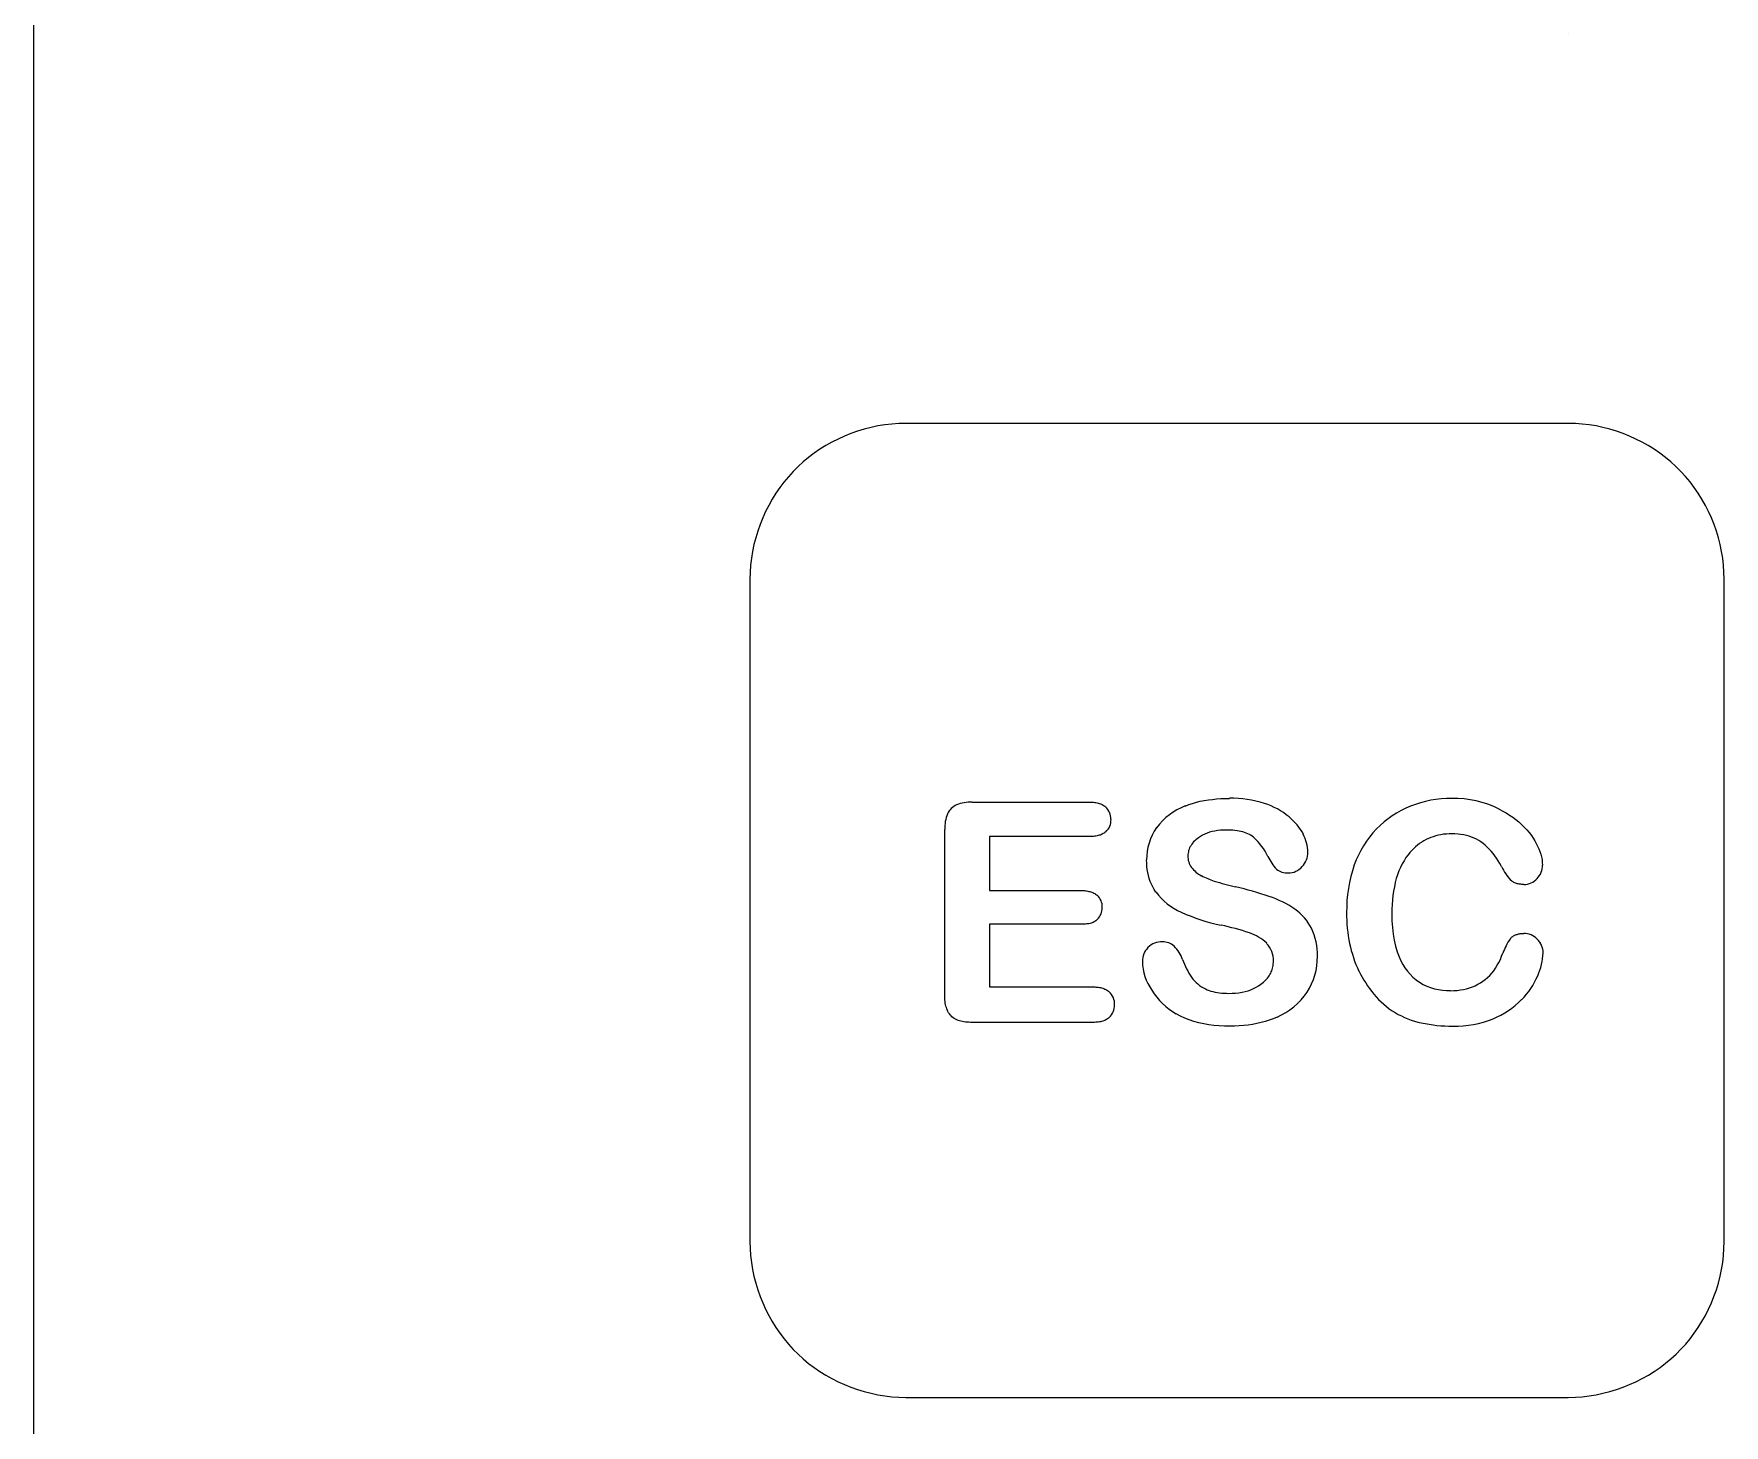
# Model space of a CAD drawing. Extents: x 0 to 171, y 0 to 414.
# Drawn here: x 61.04 to 78.29, y 291 to 305.21 of the extents above; entities that cross this region are included whole.
import ezdxf

# ---------------------------------------------------------------- set-up
doc = ezdxf.new("R2010")
doc.units = 0
doc.layers.add('-15N-THT. THIẾT BỊ ĐÓNG MỞ', color=40, linetype='CONTINUOUS')

# ---------------------------------------------------------------- blocks, each defined once
blk = doc.blocks.new('06 - N - SC VSD ATV630U75~D11N4')
at = {"layer": '-15N-THT. THIẾT BỊ ĐÓNG MỞ'}
for p, q in [((-24.458, 53.763), (-24.458, 165.215)), ((-8.799, 98.254), (-8.799, 98.254)), ((-16.051, 94.198), (-16.119, 94.174)), ((-15.983, 94.219), (-16.051, 94.198)), ((-15.914, 94.237), (-15.983, 94.219)), ((-15.844, 94.251), (-15.914, 94.237)), ((-15.773, 94.263), (-15.844, 94.251)), ((-15.702, 94.271), (-15.773, 94.263)), ((-15.631, 94.276), (-15.702, 94.271)), ((-15.56, 94.278), (-15.631, 94.276)), ((-15.56, 94.278), (-15.56, 94.278)), ((-8.799, 94.278), (-15.56, 94.278)), ((-8.799, 94.278), (-8.799, 94.278)), ((-8.727, 94.276), (-8.799, 94.278)), ((-8.656, 94.271), (-8.727, 94.276)), ((-8.585, 94.263), (-8.656, 94.271)), ((-8.515, 94.251), (-8.585, 94.263)), ((-8.445, 94.236), (-8.515, 94.251)), ((-8.376, 94.219), (-8.445, 94.236)), ((-8.307, 94.198), (-8.376, 94.219)), ((-8.24, 94.174), (-8.307, 94.198)), ((-16.437, 94.013), (-16.495, 93.972)), ((-16.376, 94.051), (-16.437, 94.013)), ((-16.314, 94.086), (-16.376, 94.051)), ((-16.25, 94.118), (-16.314, 94.086)), ((-16.185, 94.148), (-16.25, 94.118)), ((-16.119, 94.174), (-16.185, 94.148)), ((-8.173, 94.148), (-8.24, 94.174)), ((-8.108, 94.118), (-8.173, 94.148)), ((-8.045, 94.086), (-8.108, 94.118)), ((-7.983, 94.051), (-8.045, 94.086)), ((-7.922, 94.013), (-7.983, 94.051)), ((-7.864, 93.973), (-7.922, 94.013)), ((-16.607, 93.884), (-16.659, 93.836)), ((-16.552, 93.929), (-16.607, 93.884)), ((-16.495, 93.972), (-16.552, 93.929)), ((-7.807, 93.93), (-7.864, 93.973)), ((-7.752, 93.885), (-7.807, 93.93)), ((-7.7, 93.837), (-7.752, 93.885)), ((-16.803, 93.679), (-16.845, 93.622)), ((-16.757, 93.733), (-16.803, 93.679)), ((-16.71, 93.786), (-16.757, 93.733)), ((-16.659, 93.836), (-16.71, 93.786)), ((-7.65, 93.787), (-7.7, 93.837)), ((-7.602, 93.734), (-7.65, 93.787)), ((-7.556, 93.68), (-7.602, 93.734)), ((-7.513, 93.623), (-7.556, 93.68)), ((-16.923, 93.503), (-16.958, 93.441)), ((-16.886, 93.564), (-16.923, 93.503)), ((-16.845, 93.622), (-16.886, 93.564)), ((-7.473, 93.564), (-7.513, 93.623)), ((-7.435, 93.503), (-7.473, 93.564)), ((-7.4, 93.441), (-7.435, 93.503)), ((-16.991, 93.377), (-17.02, 93.312)), ((-16.958, 93.441), (-16.991, 93.377)), ((-7.368, 93.378), (-7.4, 93.441)), ((-7.338, 93.312), (-7.368, 93.378)), ((-17.07, 93.179), (-17.091, 93.11)), ((-17.047, 93.246), (-17.07, 93.179)), ((-17.02, 93.312), (-17.047, 93.246)), ((-7.311, 93.246), (-7.338, 93.312)), ((-7.288, 93.179), (-7.311, 93.246)), ((-7.267, 93.11), (-7.288, 93.179)), ((-17.109, 93.041), (-17.124, 92.971)), ((-17.091, 93.11), (-17.109, 93.041)), ((-7.249, 93.041), (-7.267, 93.11)), ((-7.234, 92.971), (-7.249, 93.041)), ((-17.144, 92.83), (-17.149, 92.758)), ((-17.135, 92.901), (-17.144, 92.83)), ((-17.124, 92.971), (-17.135, 92.901)), ((-7.223, 92.901), (-7.234, 92.971)), ((-7.215, 92.83), (-7.223, 92.901)), ((-7.21, 92.758), (-7.215, 92.83)), ((-17.149, 92.758), (-17.15, 92.687)), ((-17.15, 92.687), (-17.15, 92.687)), ((-17.15, 92.687), (-17.15, 85.926)), ((-7.208, 92.687), (-7.21, 92.758)), ((-7.208, 92.687), (-7.208, 92.687)), ((-7.208, 85.926), (-7.208, 92.687)), ((-14.883, 90.412), (-13.68, 90.412)), ((-14.883, 90.412), (-14.883, 90.412)), ((-13.68, 90.412), (-13.668, 90.411)), ((-13.68, 90.412), (-13.68, 90.412)), ((-13.668, 90.411), (-13.655, 90.411)), ((-13.655, 90.411), (-13.643, 90.41)), ((-13.643, 90.41), (-13.631, 90.409)), ((-13.631, 90.409), (-13.619, 90.407)), ((-13.619, 90.407), (-13.607, 90.405)), ((-13.607, 90.405), (-13.596, 90.402)), ((-13.596, 90.402), (-13.585, 90.399)), ((-13.585, 90.399), (-13.574, 90.395)), ((-13.574, 90.395), (-13.564, 90.391)), ((-13.564, 90.391), (-13.554, 90.386)), ((-12.671, 90.386), (-12.633, 90.399)), ((-12.633, 90.399), (-12.594, 90.41)), ((-12.594, 90.41), (-12.554, 90.42)), ((-12.554, 90.42), (-12.514, 90.428)), ((-12.514, 90.428), (-12.472, 90.435)), ((-12.472, 90.435), (-12.431, 90.44)), ((-12.431, 90.44), (-12.388, 90.445)), ((-12.388, 90.445), (-12.345, 90.448)), ((-12.345, 90.448), (-12.301, 90.449)), ((-12.301, 90.449), (-12.257, 90.45)), ((-12.257, 90.45), (-12.257, 90.45)), ((-11.9, 90.398), (-11.9, 90.398)), ((-9.989, 90.45), (-9.989, 90.45)), ((-15.133, 90.292), (-15.133, 90.292)), ((-15.042, 90.382), (-15.042, 90.382)), ((-13.554, 90.386), (-13.545, 90.381)), ((-13.545, 90.381), (-13.536, 90.375)), ((-13.536, 90.375), (-13.527, 90.369)), ((-13.527, 90.369), (-13.519, 90.363)), ((-13.519, 90.363), (-13.519, 90.363)), ((-13.466, 90.237), (-13.466, 90.237)), ((-12.708, 90.372), (-12.671, 90.386)), ((-12.708, 90.372), (-12.708, 90.372)), ((-11.649, 90.261), (-11.649, 90.261)), ((-10.41, 90.37), (-10.41, 90.37)), ((-9.503, 90.34), (-9.467, 90.321)), ((-9.503, 90.34), (-9.503, 90.34)), ((-9.467, 90.321), (-9.432, 90.301)), ((-9.432, 90.301), (-9.398, 90.28)), ((-9.398, 90.28), (-9.366, 90.257)), ((-9.366, 90.257), (-9.334, 90.234)), ((-9.334, 90.234), (-9.304, 90.21)), ((-15.162, 88.442), (-15.162, 90.132)), ((-15.162, 90.132), (-15.162, 90.132)), ((-13.68, 90.06), (-14.706, 90.06)), ((-14.706, 90.06), (-14.706, 89.508)), ((-14.706, 90.06), (-14.706, 90.06)), ((-13.668, 90.061), (-13.68, 90.06)), ((-13.68, 90.06), (-13.68, 90.06)), ((-13.655, 90.061), (-13.668, 90.061)), ((-13.643, 90.062), (-13.655, 90.061)), ((-13.631, 90.063), (-13.643, 90.062)), ((-13.619, 90.065), (-13.631, 90.063)), ((-13.607, 90.067), (-13.619, 90.065)), ((-13.596, 90.07), (-13.607, 90.067)), ((-13.585, 90.073), (-13.596, 90.07)), ((-13.574, 90.076), (-13.585, 90.073)), ((-13.564, 90.08), (-13.574, 90.076)), ((-13.554, 90.085), (-13.564, 90.08)), ((-13.545, 90.09), (-13.554, 90.085)), ((-13.536, 90.095), (-13.545, 90.09)), ((-13.527, 90.101), (-13.536, 90.095)), ((-13.519, 90.108), (-13.527, 90.101)), ((-13.519, 90.108), (-13.519, 90.108)), ((-13.001, 90.151), (-13.001, 90.151)), ((-12.573, 90.048), (-12.586, 90.038)), ((-12.553, 90.062), (-12.573, 90.048)), ((-12.573, 90.048), (-12.573, 90.048)), ((-12.531, 90.074), (-12.553, 90.062)), ((-12.508, 90.085), (-12.531, 90.074)), ((-12.484, 90.095), (-12.508, 90.085)), ((-12.459, 90.104), (-12.484, 90.095)), ((-12.432, 90.111), (-12.459, 90.104)), ((-12.405, 90.116), (-12.432, 90.111)), ((-12.377, 90.121), (-12.405, 90.116)), ((-12.348, 90.124), (-12.377, 90.121)), ((-12.318, 90.126), (-12.348, 90.124)), ((-12.288, 90.126), (-12.318, 90.126)), ((-12.265, 90.126), (-12.288, 90.126)), ((-12.288, 90.126), (-12.288, 90.126)), ((-12.243, 90.125), (-12.265, 90.126)), ((-12.221, 90.124), (-12.243, 90.125)), ((-12.2, 90.122), (-12.221, 90.124)), ((-12.179, 90.119), (-12.2, 90.122)), ((-12.159, 90.116), (-12.179, 90.119)), ((-12.14, 90.112), (-12.159, 90.116)), ((-12.121, 90.107), (-12.14, 90.112)), ((-12.102, 90.102), (-12.121, 90.107)), ((-12.085, 90.096), (-12.102, 90.102)), ((-12.069, 90.089), (-12.085, 90.096)), ((-12.053, 90.081), (-12.069, 90.089)), ((-12.038, 90.073), (-12.053, 90.081)), ((-12.025, 90.064), (-12.038, 90.073)), ((-12.012, 90.054), (-12.025, 90.064)), ((-12.012, 90.054), (-12.012, 90.054)), ((-11.503, 90.083), (-11.503, 90.083)), ((-10.756, 90.137), (-10.756, 90.137)), ((-10.202, 90.05), (-10.226, 90.04)), ((-10.177, 90.059), (-10.202, 90.05)), ((-10.151, 90.067), (-10.177, 90.059)), ((-10.125, 90.073), (-10.151, 90.067)), ((-10.098, 90.078), (-10.125, 90.073)), ((-10.071, 90.083), (-10.098, 90.078)), ((-10.043, 90.086), (-10.071, 90.083)), ((-10.014, 90.087), (-10.043, 90.086)), ((-9.986, 90.088), (-10.014, 90.087)), ((-9.955, 90.087), (-9.986, 90.088)), ((-9.986, 90.088), (-9.986, 90.088)), ((-9.924, 90.085), (-9.955, 90.087)), ((-9.895, 90.082), (-9.924, 90.085)), ((-9.866, 90.077), (-9.895, 90.082)), ((-9.838, 90.071), (-9.866, 90.077)), ((-9.811, 90.064), (-9.838, 90.071)), ((-9.785, 90.055), (-9.811, 90.064)), ((-9.759, 90.044), (-9.785, 90.055)), ((-9.735, 90.032), (-9.759, 90.044)), ((-9.304, 90.21), (-9.276, 90.184)), ((-9.276, 90.184), (-9.249, 90.157)), ((-9.249, 90.157), (-9.223, 90.13)), ((-9.223, 90.13), (-9.199, 90.101)), ((-9.199, 90.101), (-9.176, 90.071)), ((-9.176, 90.071), (-9.158, 90.044)), ((-9.176, 90.071), (-9.176, 90.071)), ((-12.678, 89.891), (-12.68, 89.877)), ((-12.68, 89.877), (-12.68, 89.863)), ((-12.676, 89.905), (-12.678, 89.891)), ((-12.673, 89.919), (-12.676, 89.905)), ((-12.668, 89.932), (-12.673, 89.919)), ((-12.663, 89.945), (-12.668, 89.932)), ((-12.657, 89.958), (-12.663, 89.945)), ((-12.649, 89.97), (-12.657, 89.958)), ((-12.641, 89.982), (-12.649, 89.97)), ((-12.632, 89.994), (-12.641, 89.982)), ((-12.622, 90.006), (-12.632, 89.994)), ((-12.611, 90.017), (-12.622, 90.006)), ((-12.599, 90.028), (-12.611, 90.017)), ((-12.586, 90.038), (-12.599, 90.028)), ((-11.456, 89.901), (-11.456, 89.901)), ((-10.433, 89.875), (-10.455, 89.845)), ((-10.416, 89.896), (-10.433, 89.875)), ((-10.433, 89.875), (-10.433, 89.875)), ((-10.397, 89.917), (-10.416, 89.896)), ((-10.378, 89.936), (-10.397, 89.917)), ((-10.358, 89.955), (-10.378, 89.936)), ((-10.338, 89.972), (-10.358, 89.955)), ((-10.316, 89.988), (-10.338, 89.972)), ((-10.295, 90.003), (-10.316, 89.988)), ((-10.272, 90.017), (-10.295, 90.003)), ((-10.25, 90.029), (-10.272, 90.017)), ((-10.226, 90.04), (-10.25, 90.029)), ((-9.712, 90.019), (-9.735, 90.032)), ((-9.69, 90.005), (-9.712, 90.019)), ((-9.668, 89.989), (-9.69, 90.005)), ((-9.69, 90.005), (-9.69, 90.005)), ((-9.647, 89.972), (-9.668, 89.989)), ((-9.626, 89.953), (-9.647, 89.972)), ((-9.606, 89.933), (-9.626, 89.953)), ((-9.586, 89.911), (-9.606, 89.933)), ((-9.566, 89.888), (-9.586, 89.911)), ((-9.548, 89.863), (-9.566, 89.888)), ((-9.158, 90.044), (-9.141, 90.017)), ((-9.141, 90.017), (-9.126, 89.99)), ((-9.126, 89.99), (-9.112, 89.963)), ((-9.112, 89.963), (-9.099, 89.936)), ((-9.099, 89.936), (-9.088, 89.908)), ((-9.088, 89.908), (-9.079, 89.88)), ((-9.079, 89.88), (-9.072, 89.852)), ((-13.101, 89.788), (-13.102, 89.821)), ((-13.102, 89.821), (-13.102, 89.821)), ((-13.099, 89.755), (-13.101, 89.788)), ((-13.096, 89.723), (-13.099, 89.755)), ((-13.091, 89.692), (-13.096, 89.723)), ((-12.68, 89.863), (-12.68, 89.863)), ((-12.644, 89.746), (-12.644, 89.746)), ((-11.864, 89.857), (-11.864, 89.857)), ((-11.777, 89.728), (-11.777, 89.728)), ((-11.515, 89.754), (-11.515, 89.754)), ((-10.982, 89.77), (-10.982, 89.77)), ((-10.527, 89.709), (-10.541, 89.671)), ((-10.511, 89.746), (-10.527, 89.709)), ((-10.494, 89.781), (-10.511, 89.746)), ((-10.475, 89.814), (-10.494, 89.781)), ((-10.455, 89.845), (-10.475, 89.814)), ((-9.53, 89.838), (-9.548, 89.863)), ((-9.513, 89.811), (-9.53, 89.838)), ((-9.496, 89.784), (-9.513, 89.811)), ((-9.48, 89.755), (-9.496, 89.784)), ((-9.48, 89.755), (-9.48, 89.755)), ((-9.072, 89.852), (-9.067, 89.825)), ((-9.067, 89.825), (-9.064, 89.797)), ((-9.064, 89.797), (-9.062, 89.769)), ((-9.062, 89.769), (-9.062, 89.769)), ((-13.084, 89.661), (-13.091, 89.692)), ((-13.075, 89.631), (-13.084, 89.661)), ((-13.065, 89.602), (-13.075, 89.631)), ((-13.053, 89.573), (-13.065, 89.602)), ((-13.04, 89.546), (-13.053, 89.573)), ((-13.024, 89.52), (-13.04, 89.546)), ((-12.543, 89.661), (-12.543, 89.661)), ((-12.412, 89.606), (-12.412, 89.606)), ((-12.194, 89.548), (-12.194, 89.548)), ((-11.657, 89.689), (-11.657, 89.689)), ((-10.574, 89.547), (-10.582, 89.504)), ((-10.565, 89.59), (-10.574, 89.547)), ((-10.554, 89.631), (-10.565, 89.59)), ((-10.541, 89.671), (-10.554, 89.631)), ((-9.376, 89.607), (-9.383, 89.613)), ((-9.383, 89.613), (-9.383, 89.613)), ((-9.37, 89.602), (-9.376, 89.607)), ((-9.362, 89.597), (-9.37, 89.602)), ((-9.354, 89.592), (-9.362, 89.597)), ((-9.346, 89.588), (-9.354, 89.592)), ((-9.338, 89.585), (-9.346, 89.588)), ((-9.329, 89.582), (-9.338, 89.585)), ((-9.32, 89.579), (-9.329, 89.582)), ((-9.311, 89.577), (-9.32, 89.579)), ((-9.301, 89.575), (-9.311, 89.577)), ((-9.292, 89.574), (-9.301, 89.575)), ((-9.282, 89.573), (-9.292, 89.574)), ((-9.272, 89.572), (-9.282, 89.573)), ((-9.261, 89.571), (-9.272, 89.572)), ((-9.251, 89.571), (-9.261, 89.571)), ((-9.251, 89.571), (-9.251, 89.571)), ((-9.118, 89.631), (-9.118, 89.631)), ((-14.706, 89.508), (-13.762, 89.508)), ((-14.706, 89.508), (-14.706, 89.508)), ((-13.762, 89.508), (-13.749, 89.508)), ((-13.762, 89.508), (-13.762, 89.508)), ((-13.749, 89.508), (-13.737, 89.508)), ((-13.737, 89.508), (-13.726, 89.507)), ((-13.726, 89.507), (-13.714, 89.505)), ((-13.714, 89.505), (-13.703, 89.504)), ((-13.703, 89.504), (-13.691, 89.501)), ((-13.691, 89.501), (-13.681, 89.499)), ((-13.681, 89.499), (-13.67, 89.496)), ((-13.67, 89.496), (-13.66, 89.492)), ((-13.66, 89.492), (-13.65, 89.488)), ((-13.65, 89.488), (-13.64, 89.484)), ((-13.64, 89.484), (-13.631, 89.479)), ((-13.631, 89.479), (-13.622, 89.473)), ((-13.622, 89.473), (-13.614, 89.467)), ((-13.614, 89.467), (-13.607, 89.461)), ((-13.607, 89.461), (-13.607, 89.461)), ((-13.007, 89.494), (-13.024, 89.52)), ((-13.007, 89.494), (-13.007, 89.494)), ((-11.851, 89.449), (-11.851, 89.449)), ((-10.596, 89.366), (-10.598, 89.318)), ((-10.593, 89.413), (-10.596, 89.366)), ((-10.588, 89.459), (-10.593, 89.413)), ((-10.582, 89.504), (-10.588, 89.459)), ((-13.648, 89.184), (-13.658, 89.18)), ((-13.638, 89.189), (-13.648, 89.184)), ((-13.629, 89.194), (-13.638, 89.189)), ((-13.621, 89.199), (-13.629, 89.194)), ((-13.613, 89.206), (-13.621, 89.199)), ((-13.605, 89.212), (-13.613, 89.206)), ((-13.605, 89.212), (-13.605, 89.212)), ((-13.555, 89.338), (-13.555, 89.338)), ((-12.748, 89.287), (-12.748, 89.287)), ((-11.589, 89.319), (-11.589, 89.319)), ((-11.061, 89.284), (-11.061, 89.284)), ((-10.598, 89.318), (-10.599, 89.269)), ((-10.599, 89.269), (-10.598, 89.199)), ((-10.599, 89.269), (-10.599, 89.269)), ((-10.598, 89.199), (-10.594, 89.131)), ((-13.762, 89.165), (-14.706, 89.165)), ((-14.706, 89.165), (-14.706, 88.525)), ((-14.706, 89.165), (-14.706, 89.165)), ((-13.749, 89.165), (-13.762, 89.165)), ((-13.762, 89.165), (-13.762, 89.165)), ((-13.737, 89.165), (-13.749, 89.165)), ((-13.725, 89.166), (-13.737, 89.165)), ((-13.713, 89.168), (-13.725, 89.166)), ((-13.702, 89.169), (-13.713, 89.168)), ((-13.69, 89.171), (-13.702, 89.169)), ((-13.679, 89.174), (-13.69, 89.171)), ((-13.668, 89.177), (-13.679, 89.174)), ((-13.658, 89.18), (-13.668, 89.177)), ((-12.341, 89.155), (-12.341, 89.155)), ((-12.053, 89.077), (-12.053, 89.077)), ((-11.42, 89.125), (-11.42, 89.125)), ((-10.594, 89.131), (-10.586, 89.065)), ((-10.586, 89.065), (-10.576, 89.002)), ((-9.393, 89.015), (-9.388, 89.021)), ((-9.393, 89.015), (-9.393, 89.015)), ((-9.388, 89.021), (-9.383, 89.026)), ((-9.383, 89.026), (-9.377, 89.032)), ((-9.377, 89.032), (-9.371, 89.037)), ((-9.371, 89.037), (-9.365, 89.041)), ((-9.365, 89.041), (-9.359, 89.046)), ((-9.359, 89.046), (-9.352, 89.05)), ((-9.352, 89.05), (-9.345, 89.053)), ((-9.345, 89.053), (-9.338, 89.056)), ((-9.338, 89.056), (-9.33, 89.059)), ((-9.33, 89.059), (-9.322, 89.062)), ((-9.322, 89.062), (-9.314, 89.064)), ((-9.314, 89.064), (-9.306, 89.066)), ((-9.306, 89.066), (-9.298, 89.068)), ((-9.298, 89.068), (-9.289, 89.069)), ((-9.289, 89.069), (-9.281, 89.07)), ((-9.281, 89.07), (-9.272, 89.071)), ((-9.272, 89.071), (-9.263, 89.071)), ((-9.263, 89.071), (-9.254, 89.071)), ((-9.254, 89.071), (-9.254, 89.071)), ((-9.115, 89.014), (-9.115, 89.014)), ((-13.088, 88.927), (-13.088, 88.927)), ((-12.941, 88.987), (-12.941, 88.987)), ((-12.82, 88.941), (-12.82, 88.941)), ((-11.877, 88.97), (-11.877, 88.97)), ((-11.358, 88.838), (-11.358, 88.838)), ((-11.03, 88.968), (-11.03, 88.968)), ((-10.576, 89.002), (-10.562, 88.942)), ((-10.562, 88.942), (-10.545, 88.885)), ((-10.545, 88.885), (-10.526, 88.832)), ((-9.492, 88.806), (-9.479, 88.838)), ((-9.479, 88.838), (-9.466, 88.871)), ((-9.466, 88.871), (-9.466, 88.871)), ((-9.056, 88.873), (-9.056, 88.873)), ((-13.145, 88.786), (-13.145, 88.786)), ((-12.735, 88.804), (-12.735, 88.804)), ((-11.843, 88.652), (-11.836, 88.665)), ((-11.836, 88.665), (-11.83, 88.678)), ((-11.83, 88.678), (-11.825, 88.69)), ((-11.825, 88.69), (-11.821, 88.704)), ((-11.821, 88.704), (-11.817, 88.717)), ((-11.817, 88.717), (-11.813, 88.731)), ((-11.813, 88.731), (-11.811, 88.745)), ((-11.811, 88.745), (-11.809, 88.76)), ((-11.809, 88.76), (-11.808, 88.774)), ((-11.808, 88.774), (-11.808, 88.789)), ((-11.808, 88.789), (-11.808, 88.789)), ((-10.936, 88.687), (-10.936, 88.687)), ((-10.526, 88.832), (-10.526, 88.832)), ((-9.6, 88.643), (-9.579, 88.667)), ((-9.579, 88.667), (-9.56, 88.691)), ((-9.56, 88.691), (-9.541, 88.718)), ((-9.541, 88.718), (-9.524, 88.746)), ((-9.524, 88.746), (-9.507, 88.775)), ((-9.507, 88.775), (-9.492, 88.806)), ((-14.706, 88.525), (-13.645, 88.525)), ((-14.706, 88.525), (-14.706, 88.525)), ((-13.645, 88.525), (-13.632, 88.525)), ((-13.645, 88.525), (-13.645, 88.525)), ((-13.632, 88.525), (-13.62, 88.524)), ((-13.62, 88.524), (-13.608, 88.523)), ((-13.608, 88.523), (-13.596, 88.522)), ((-13.596, 88.522), (-13.584, 88.52)), ((-13.584, 88.52), (-13.573, 88.518)), ((-13.573, 88.518), (-13.561, 88.515)), ((-13.561, 88.515), (-13.55, 88.512)), ((-13.55, 88.512), (-13.54, 88.508)), ((-13.54, 88.508), (-13.529, 88.504)), ((-13.529, 88.504), (-13.519, 88.499)), ((-13.519, 88.499), (-13.51, 88.494)), ((-13.51, 88.494), (-13.501, 88.488)), ((-12.642, 88.625), (-12.642, 88.625)), ((-12.501, 88.505), (-12.483, 88.497)), ((-12.501, 88.505), (-12.501, 88.505)), ((-12.483, 88.497), (-12.465, 88.489)), ((-12.067, 88.486), (-12.038, 88.496)), ((-12.038, 88.496), (-12.01, 88.508)), ((-12.01, 88.508), (-11.984, 88.522)), ((-11.984, 88.522), (-11.959, 88.537)), ((-11.959, 88.537), (-11.935, 88.553)), ((-11.935, 88.553), (-11.922, 88.563)), ((-11.935, 88.553), (-11.935, 88.553)), ((-11.922, 88.563), (-11.91, 88.573)), ((-11.91, 88.573), (-11.899, 88.583)), ((-11.899, 88.583), (-11.888, 88.594)), ((-11.888, 88.594), (-11.878, 88.605)), ((-11.878, 88.605), (-11.868, 88.616)), ((-11.868, 88.616), (-11.859, 88.628)), ((-11.859, 88.628), (-11.851, 88.64)), ((-11.851, 88.64), (-11.843, 88.652)), ((-10.318, 88.572), (-10.318, 88.572)), ((-9.933, 88.49), (-9.9, 88.494)), ((-9.9, 88.494), (-9.867, 88.5)), ((-9.867, 88.5), (-9.836, 88.507)), ((-9.836, 88.507), (-9.806, 88.515)), ((-9.806, 88.515), (-9.777, 88.526)), ((-9.777, 88.526), (-9.748, 88.538)), ((-9.748, 88.538), (-9.721, 88.552)), ((-9.721, 88.552), (-9.695, 88.567)), ((-9.695, 88.567), (-9.67, 88.583)), ((-9.67, 88.583), (-9.646, 88.602)), ((-9.67, 88.583), (-9.67, 88.583)), ((-9.646, 88.602), (-9.623, 88.622)), ((-9.623, 88.622), (-9.6, 88.643)), ((-9.11, 88.64), (-9.11, 88.64)), ((-15.162, 88.425), (-15.162, 88.442)), ((-15.162, 88.442), (-15.162, 88.442)), ((-15.161, 88.409), (-15.162, 88.425)), ((-15.16, 88.392), (-15.161, 88.409)), ((-15.158, 88.376), (-15.16, 88.392)), ((-15.156, 88.36), (-15.158, 88.376)), ((-15.153, 88.344), (-15.156, 88.36)), ((-15.15, 88.329), (-15.153, 88.344)), ((-15.145, 88.314), (-15.15, 88.329)), ((-13.501, 88.488), (-13.492, 88.482)), ((-13.492, 88.482), (-13.484, 88.475)), ((-13.484, 88.475), (-13.484, 88.475)), ((-13.429, 88.343), (-13.429, 88.343)), ((-13.05, 88.491), (-13.05, 88.491)), ((-12.465, 88.489), (-12.445, 88.483)), ((-12.445, 88.483), (-12.425, 88.477)), ((-12.425, 88.477), (-12.404, 88.472)), ((-12.404, 88.472), (-12.382, 88.468)), ((-12.382, 88.468), (-12.359, 88.465)), ((-12.359, 88.465), (-12.336, 88.462)), ((-12.336, 88.462), (-12.313, 88.461)), ((-12.313, 88.461), (-12.288, 88.46)), ((-12.288, 88.46), (-12.263, 88.459)), ((-12.263, 88.459), (-12.228, 88.46)), ((-12.263, 88.459), (-12.263, 88.459)), ((-12.228, 88.46), (-12.194, 88.462)), ((-12.194, 88.462), (-12.161, 88.466)), ((-12.161, 88.466), (-12.128, 88.471)), ((-12.128, 88.471), (-12.097, 88.478)), ((-12.097, 88.478), (-12.067, 88.486)), ((-11.464, 88.471), (-11.464, 88.471)), ((-10.783, 88.452), (-10.783, 88.452)), ((-10.001, 88.487), (-9.967, 88.488)), ((-10.001, 88.487), (-10.001, 88.487)), ((-9.967, 88.488), (-9.933, 88.49)), ((-9.276, 88.395), (-9.276, 88.395)), ((-15.141, 88.3), (-15.145, 88.314)), ((-15.135, 88.286), (-15.141, 88.3)), ((-15.129, 88.273), (-15.135, 88.286)), ((-15.123, 88.261), (-15.129, 88.273)), ((-15.115, 88.25), (-15.123, 88.261)), ((-15.107, 88.239), (-15.115, 88.25)), ((-15.098, 88.229), (-15.107, 88.239)), ((-15.088, 88.22), (-15.098, 88.229)), ((-15.098, 88.229), (-15.098, 88.229)), ((-15.077, 88.211), (-15.088, 88.22)), ((-15.065, 88.203), (-15.077, 88.211)), ((-15.053, 88.196), (-15.065, 88.203)), ((-15.04, 88.19), (-15.053, 88.196)), ((-15.026, 88.184), (-15.04, 88.19)), ((-15.012, 88.18), (-15.026, 88.184)), ((-14.997, 88.175), (-15.012, 88.18)), ((-14.982, 88.172), (-14.997, 88.175)), ((-14.966, 88.169), (-14.982, 88.172)), ((-14.95, 88.167), (-14.966, 88.169)), ((-14.933, 88.165), (-14.95, 88.167)), ((-14.917, 88.164), (-14.933, 88.165)), ((-14.9, 88.163), (-14.917, 88.164)), ((-14.883, 88.163), (-14.9, 88.163)), ((-13.645, 88.163), (-14.883, 88.163)), ((-14.883, 88.163), (-14.883, 88.163)), ((-13.633, 88.163), (-13.645, 88.163)), ((-13.645, 88.163), (-13.645, 88.163)), ((-13.62, 88.164), (-13.633, 88.163)), ((-13.608, 88.165), (-13.62, 88.164)), ((-13.596, 88.166), (-13.608, 88.165)), ((-13.584, 88.168), (-13.596, 88.166)), ((-13.572, 88.17), (-13.584, 88.168)), ((-13.561, 88.173), (-13.572, 88.17)), ((-13.55, 88.176), (-13.561, 88.173)), ((-13.539, 88.179), (-13.55, 88.176)), ((-13.529, 88.184), (-13.539, 88.179)), ((-13.519, 88.188), (-13.529, 88.184)), ((-13.51, 88.193), (-13.519, 88.188)), ((-13.501, 88.199), (-13.51, 88.193)), ((-13.492, 88.205), (-13.501, 88.199)), ((-13.484, 88.212), (-13.492, 88.205)), ((-13.484, 88.212), (-13.484, 88.212)), ((-12.757, 88.227), (-12.8, 88.251)), ((-12.8, 88.251), (-12.8, 88.251)), ((-12.713, 88.207), (-12.757, 88.227)), ((-12.667, 88.189), (-12.713, 88.207)), ((-12.619, 88.173), (-12.667, 88.189)), ((-12.57, 88.16), (-12.619, 88.173)), ((-12.519, 88.149), (-12.57, 88.16)), ((-12.468, 88.14), (-12.519, 88.149)), ((-11.977, 88.151), (-12.021, 88.143)), ((-11.934, 88.161), (-11.977, 88.151)), ((-11.892, 88.172), (-11.934, 88.161)), ((-11.85, 88.185), (-11.892, 88.172)), ((-11.81, 88.2), (-11.85, 88.185)), ((-11.771, 88.217), (-11.81, 88.2)), ((-11.771, 88.217), (-11.771, 88.217)), ((-10.565, 88.263), (-10.565, 88.263)), ((-10.3, 88.159), (-10.3, 88.159)), ((-9.566, 88.2), (-9.566, 88.2)), ((-12.415, 88.133), (-12.468, 88.14)), ((-12.361, 88.129), (-12.415, 88.133)), ((-12.306, 88.126), (-12.361, 88.129)), ((-12.251, 88.125), (-12.306, 88.126)), ((-12.204, 88.126), (-12.251, 88.125)), ((-12.251, 88.125), (-12.251, 88.125)), ((-12.157, 88.128), (-12.204, 88.126)), ((-12.111, 88.131), (-12.157, 88.128)), ((-12.066, 88.136), (-12.111, 88.131)), ((-12.021, 88.143), (-12.066, 88.136)), ((-9.976, 88.125), (-9.976, 88.125)), ((-17.15, 85.926), (-17.15, 85.926)), ((-17.15, 85.926), (-17.149, 85.855)), ((-7.21, 85.855), (-7.208, 85.926)), ((-7.208, 85.926), (-7.208, 85.926)), ((-17.149, 85.855), (-17.144, 85.784)), ((-17.144, 85.784), (-17.135, 85.713)), ((-7.223, 85.713), (-7.215, 85.784)), ((-7.215, 85.784), (-7.21, 85.855)), ((-17.135, 85.713), (-17.124, 85.642)), ((-17.124, 85.642), (-17.109, 85.572)), ((-17.109, 85.572), (-17.091, 85.503)), ((-7.267, 85.503), (-7.249, 85.572)), ((-7.249, 85.572), (-7.235, 85.642)), ((-7.235, 85.642), (-7.223, 85.713)), ((-17.091, 85.503), (-17.071, 85.434)), ((-17.071, 85.434), (-17.047, 85.367)), ((-7.312, 85.367), (-7.288, 85.435)), ((-7.288, 85.435), (-7.267, 85.503)), ((-17.047, 85.367), (-17.02, 85.301)), ((-17.02, 85.301), (-16.991, 85.236)), ((-16.991, 85.236), (-16.958, 85.172)), ((-7.4, 85.172), (-7.368, 85.236)), ((-7.368, 85.236), (-7.338, 85.301)), ((-7.338, 85.301), (-7.312, 85.367)), ((-16.958, 85.172), (-16.923, 85.11)), ((-16.923, 85.11), (-16.885, 85.049)), ((-16.885, 85.049), (-16.845, 84.99)), ((-7.513, 84.991), (-7.473, 85.05)), ((-7.473, 85.05), (-7.435, 85.11)), ((-7.435, 85.11), (-7.4, 85.172)), ((-16.845, 84.99), (-16.802, 84.934)), ((-16.802, 84.934), (-16.756, 84.879)), ((-16.756, 84.879), (-16.709, 84.826)), ((-7.649, 84.827), (-7.601, 84.88)), ((-7.601, 84.88), (-7.556, 84.934)), ((-7.556, 84.934), (-7.513, 84.991)), ((-16.709, 84.826), (-16.658, 84.776)), ((-16.658, 84.776), (-16.606, 84.728)), ((-16.606, 84.728), (-16.551, 84.683)), ((-7.806, 84.684), (-7.751, 84.729)), ((-7.751, 84.729), (-7.699, 84.777)), ((-7.699, 84.777), (-7.649, 84.827)), ((-16.551, 84.683), (-16.495, 84.64)), ((-16.495, 84.64), (-16.436, 84.6)), ((-16.436, 84.6), (-16.376, 84.563)), ((-16.376, 84.563), (-16.314, 84.528)), ((-16.314, 84.528), (-16.25, 84.495)), ((-8.108, 84.495), (-8.045, 84.527)), ((-8.045, 84.527), (-7.982, 84.563)), ((-7.982, 84.563), (-7.922, 84.6)), ((-7.922, 84.6), (-7.863, 84.641)), ((-7.863, 84.641), (-7.806, 84.684)), ((-16.25, 84.495), (-16.185, 84.466)), ((-16.185, 84.466), (-16.119, 84.439)), ((-16.119, 84.439), (-16.051, 84.415)), ((-16.051, 84.415), (-15.983, 84.395)), ((-15.983, 84.395), (-15.914, 84.377)), ((-15.914, 84.377), (-15.844, 84.362)), ((-15.844, 84.362), (-15.773, 84.351)), ((-8.585, 84.35), (-8.515, 84.362)), ((-8.515, 84.362), (-8.445, 84.377)), ((-8.445, 84.377), (-8.375, 84.394)), ((-8.375, 84.394), (-8.307, 84.415)), ((-8.307, 84.415), (-8.24, 84.439)), ((-8.24, 84.439), (-8.173, 84.466)), ((-8.173, 84.466), (-8.108, 84.495)), ((-15.773, 84.351), (-15.702, 84.342)), ((-15.702, 84.342), (-15.631, 84.337)), ((-15.631, 84.337), (-15.56, 84.335)), ((-15.56, 84.335), (-15.56, 84.335)), ((-15.56, 84.335), (-8.799, 84.335)), ((-8.799, 84.335), (-8.727, 84.337)), ((-8.799, 84.335), (-8.799, 84.335)), ((-8.727, 84.337), (-8.656, 84.342)), ((-8.656, 84.342), (-8.585, 84.35))]:
    blk.add_line(p, q, dxfattribs=at)
for centre, radius, start, end in [((-14.892, 90.014), 0.398, 88.5949, 112.1117), ((-12.239, 89.321), 1.13, 72.4992, 90.8965), ((-12.125, 89.685), 0.748, 50.3892, 72.4402), ((-9.993, 89.329), 1.121, 89.7629, 111.8388), ((-9.971, 89.398), 1.052, 63.5752, 90.9456), ((-14.776, 90.146), 0.386, 157.7408, 182.0273), ((-14.97, 90.219), 0.179, 113.7026, 155.7118), ((-13.629, 90.241), 0.163, 358.382, 47.8467), ((-13.633, 90.231), 0.168, 312.7896, 1.9706), ((-12.482, 89.77), 0.643, 110.5453, 143.7005), ((-12.009, 89.816), 0.573, 27.7799, 50.9313), ((-10.041, 89.449), 0.992, 111.8319, 136.059), ((-12.541, 89.829), 0.561, 144.974, 180.756), ((-12.406, 89.604), 0.598, 25.0231, 48.8239), ((-11.87, 89.893), 0.413, 1.095, 27.406), ((-10.017, 89.427), 1.025, 136.1284, 160.4044), ((-11.673, 89.902), 0.217, 317.0042, 359.8052), ((-12.491, 89.858), 0.19, 178.5268, 216.12), ((-12.398, 89.937), 0.312, 217.8784, 242.3262), ((-11.431, 90.054), 0.475, 204.4881, 223.3303), ((-11.669, 89.858), 0.169, 230.4147, 274.0428), ((-11.655, 89.874), 0.185, 269.2525, 319.3568), ((-9.647, 89.305), 1.414, 160.8067, 180.8542), ((-8.953, 90.011), 0.587, 205.8971, 222.7942), ((-9.261, 89.769), 0.199, 316.2491, 0.1481), ((-12.222, 90.233), 0.655, 240.7255, 253.1404), ((-11.077, 94.231), 4.815, 253.8986, 256.582), ((-13.035, 85.979), 3.666, 71.1592, 76.7441), ((-9.25, 89.747), 0.176, 269.6318, 318.6593), ((-13.715, 89.342), 0.161, 358.4955, 47.5556), ((-12.478, 89.891), 0.661, 216.8496, 245.9136), ((-12.182, 88.453), 1.05, 55.5743, 71.6035), ((-13.721, 89.332), 0.166, 314.0495, 2.1072), ((-11.908, 91.178), 2.069, 246.0534, 257.9091), ((-11.896, 88.881), 0.535, 27.108, 54.9562), ((-9.567, 89.269), 1.494, 179.419, 191.6133), ((-12.987, 86.194), 3.031, 72.0536, 77.7031), ((-12.193, 88.649), 0.451, 45.4402, 71.9024), ((-11.985, 88.854), 0.627, 358.5458, 25.6019), ((-8.973, 88.71), 0.518, 144.0162, 161.9504), ((-9.254, 88.875), 0.196, 44.9152, 90.0608), ((-9.245, 88.876), 0.189, 359.0874, 46.5422), ((-12.949, 88.789), 0.196, 135.2447, 180.9378), ((-12.947, 88.79), 0.197, 88.2668, 135.9521), ((-12.938, 88.812), 0.174, 47.395, 91.0168), ((-13.079, 88.685), 0.364, 19.1127, 44.6644), ((-12.055, 88.798), 0.247, 357.8277, 43.9215), ((-12.018, 88.829), 0.659, 327.1322, 0.7809), ((-9.8, 89.226), 1.257, 191.8412, 205.3887), ((-9.658, 88.889), 0.602, 335.5739, 358.4919), ((-12.596, 88.801), 0.549, 181.5243, 214.2679), ((-11.913, 89.114), 0.879, 200.6668, 213.8546), ((-9.933, 89.168), 1.111, 205.5891, 220.1071), ((-10.01, 89.031), 0.552, 201.1057, 236.1988), ((-12.338, 88.841), 0.374, 215.3938, 244.0765), ((-10.016, 89.062), 0.575, 238.4154, 271.5224), ((-9.872, 88.978), 0.834, 315.6492, 336.0999), ((-13.599, 88.349), 0.171, 357.9253, 47.5036), ((-13.598, 88.338), 0.169, 312.3379, 1.7542), ((-12.436, 88.879), 0.726, 212.2201, 239.878), ((-12.047, 88.863), 0.702, 293.1362, 326.134), ((-10.113, 89.006), 0.87, 219.5977, 238.6564), ((-9.883, 88.985), 0.846, 292.0376, 315.8439), ((-10.112, 89.025), 0.887, 239.2577, 257.7608), ((-9.984, 89.627), 1.502, 257.8589, 270.2939), ((-9.958, 89.184), 1.059, 269.026, 291.7758)]:
    blk.add_arc(centre, radius, start, end, dxfattribs=at)

msp = doc.modelspace()

# ---------------------------------------------------------------- block references
msp.add_blockref('06 - N - SC VSD ATV630U75~D11N4', (85.5, 206.951))

doc.saveas('drawing.dxf')
